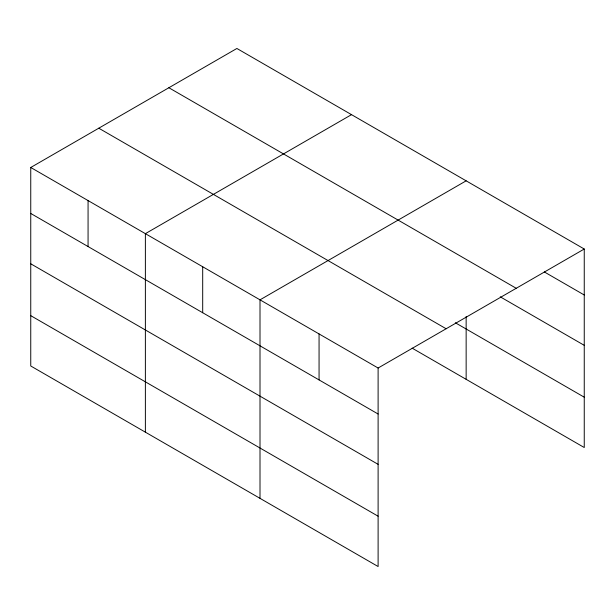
<?xml version="1.0" encoding="UTF-8"?>
<svg xmlns="http://www.w3.org/2000/svg" width="615" height="615" viewBox="0 0 615 615"><rect width="100%" height="100%" fill="white"/><g stroke="black" fill="none" stroke-linecap="round" stroke-linejoin="round"><path stroke-width="0.92" d="M30.75 167.48L378.11 368.024L378.11 566.53L30.75 365.987L30.75 167.48L236.89 48.47L584.25 249.014L584.25 447.52L412.158 348.159M351.519 114.644L145.378 233.662L145.378 432.168M466.147 180.825L260.007 299.843L260.007 498.35M378.11 368.024L584.25 249.014M544.329 271.945L584.25 294.992M168.864 87.737L516.223 288.289M500.249 296.83L584.25 345.33M455.346 322.767L584.25 397.19M98.777 128.204L446.136 328.756M30.75 213.459L378.11 414.01M30.75 263.797L378.11 464.34M30.75 315.656L378.11 516.2M466.147 316.517L466.147 379.332M319.062 333.93L319.062 379.916M202.696 266.749L202.696 312.735M88.068 200.567L88.068 246.554"/></g></svg>
